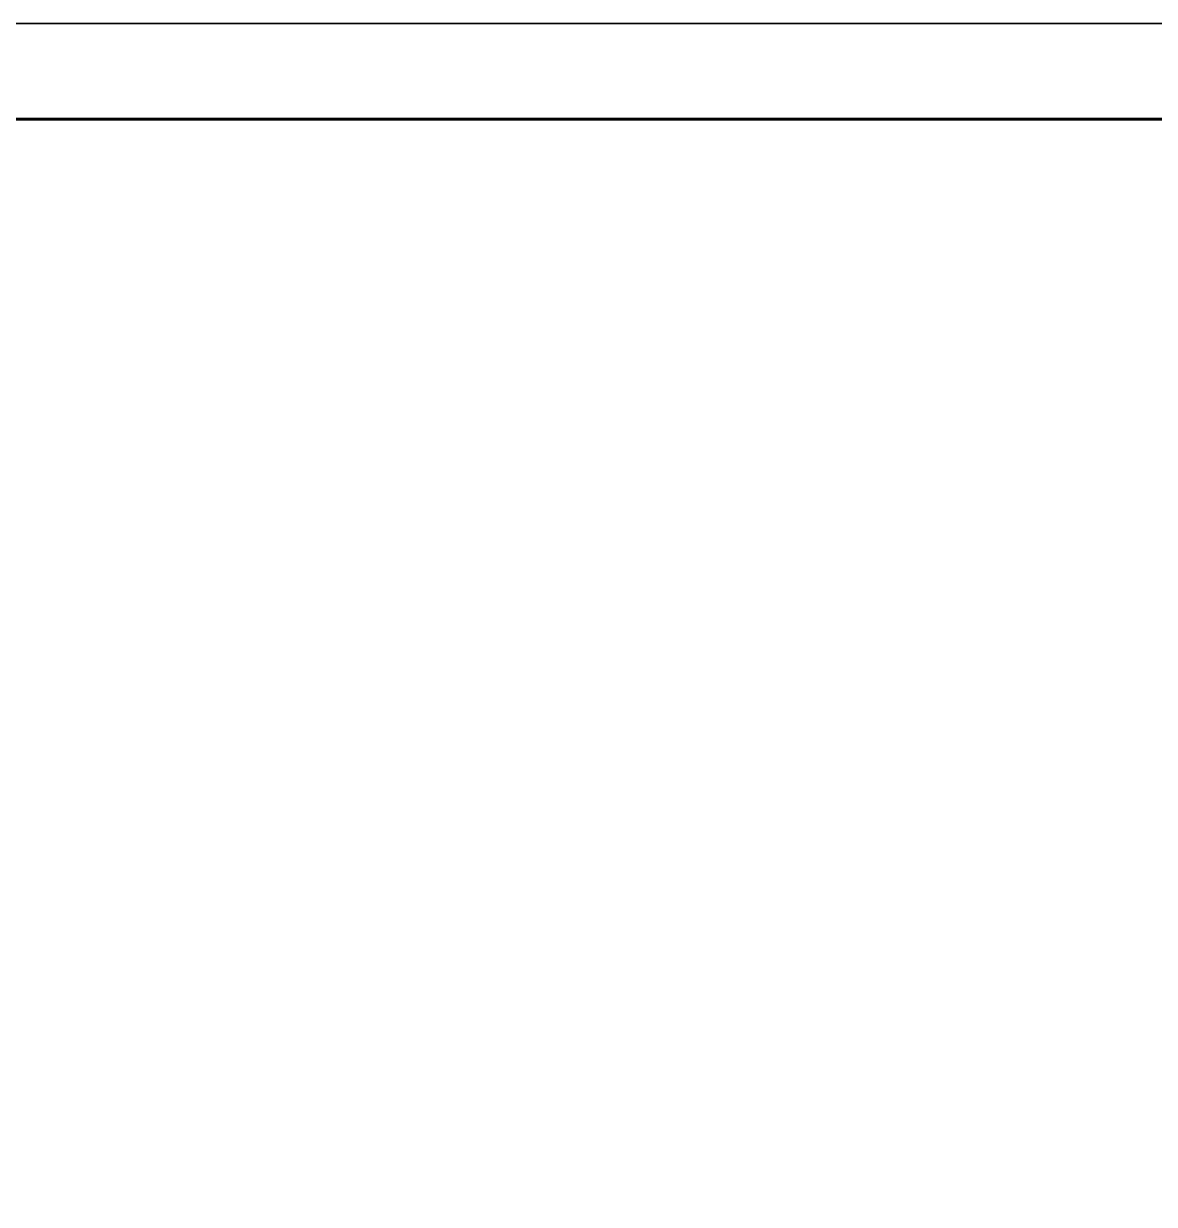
# Model space of a CAD drawing. Header units: millimetres. Extents: x 0 to 594, y 0 to 420.
# Drawn here: x 177.7 to 355.3, y 234.5 to 420 of the extents above; entities that cross this region are included whole.
import ezdxf

# ---------------------------------------------------------------- set-up
doc = ezdxf.new("R2010")
doc.units = ezdxf.units.MM
doc.header["$LTSCALE"] = 0.25
doc.layers.add('치수', color=1, linetype='Continuous')
doc.styles.add('AdskIsoMetric', font='arial.ttf', dxfattribs={"width": 0.8, "height": 2.5})
doc.styles.add('AdskIsoMetric-30', font='arial.ttf', dxfattribs={"width": 0.8, "height": 2.5})
doc.dimstyles.new('AdskIsoMetric', dxfattribs={"dimtxt": 2.5, "dimasz": 2.5, "dimexe": 1, "dimexo": 2, "dimgap": 0.8, "dimtad": 1, "dimdec": 0, "dimrnd": 1, "dimzin": 0, "dimdsep": 46, "dimtxsty": 'AdskIsoMetric', "dimcen": 0, "dimclrt": 7, "dimadec": 0, "dimazin": 0, "dimtfac": 1, "dimtdec": 0, "dimtmove": 1, "dimatfit": 3, "dimfxl": 0, "dimfrac": 2, "dimtolj": 1, "dimtzin": 0, "dimarcsym": 0})

# ---------------------------------------------------------------- blocks, each defined once
blk = doc.blocks.new('*D27')
at = {"layer": 'Defpoints', "color": 0}
for p in [(41.99, 268.43), (261.21, 141.86), (261.21, 126.86)]:
    blk.add_point(p, dxfattribs=at)
at = {"layer": '치수', "color": 0, "lineweight": -2}
for p, q in [((41.99, 266.12), (41.99, 252.27)), ((44.16, 252.18), (259.05, 128.11)), ((261.21, 139.55), (261.21, 125.7))]:
    blk.add_line(p, q, dxfattribs=at)
at = {"layer": '치수', "color": 0}
for points in [[(44.36, 252.54), (43.95, 251.81), (41.99, 253.43)], [(259.26, 128.47), (258.84, 127.75), (261.21, 126.86)]]:
    blk.add_solid(points, dxfattribs=at)
at = {"layer": '치수', "color": 7, "insert": (151.6, 192.76), "char_height": 2.5, "attachment_point": 5, "rotation": 330, "style": 'AdskIsoMetric-30'}
blk.add_mtext('\\A1;26612', dxfattribs=at)

msp = doc.modelspace()

# ---------------------------------------------------------------- linework, layer by layer
msp.add_lwpolyline([(0, 0), (594, 0), (594, 420), (0, 420)], close=True)
at = {"const_width": 0.5}
msp.add_lwpolyline([(15, 15), (579, 15), (579, 405), (15, 405)], close=True, dxfattribs=at)

# ---------------------------------------------------------------- dimensions: what is measured, and where the dimension line sits
at = {"layer": '치수'}
dim = msp.add_linear_dim(base=(261.2137, 126.8562), p1=(41.9902, 268.425), p2=(261.2137, 141.8562), angle=330, text='26612', dimstyle='AdskIsoMetric', override={"dimtad": 0, "dimlfac": 105.128902, "dimtxsty": 'AdskIsoMetric-30', "dimse1": 0, "dimse2": 0, "dimsd1": 0, "dimsd2": 0, "dimtmove": 1}, dxfattribs=at)
dim.commit()
dim.dimension.update_dxf_attribs({"geometry": '*D27', "text_midpoint": (151.602, 192.7575), "dimtype": 160})

doc.saveas('drawing.dxf')
